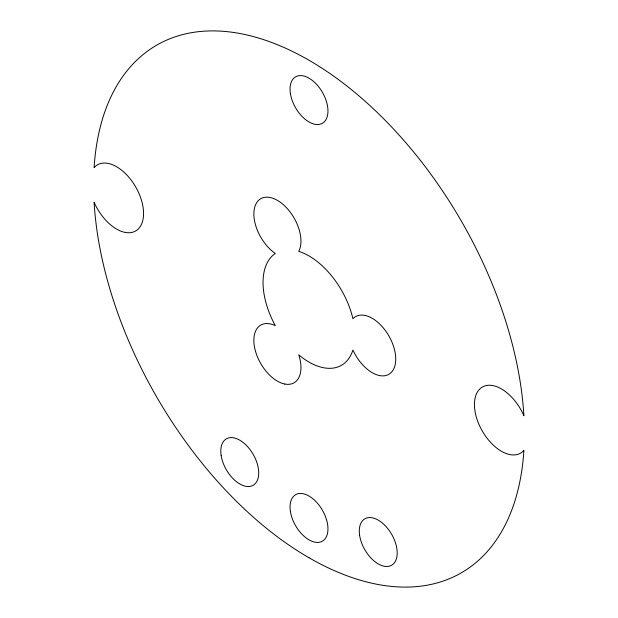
<?xml version="1.0" encoding="UTF-8"?>
<svg xmlns="http://www.w3.org/2000/svg" width="618" height="618" viewBox="0 0 618 618"><rect width="100%" height="100%" fill="white"/><g stroke="black" fill="none" stroke-linecap="round" stroke-linejoin="round"><path stroke-width="0.93" d="M309 557.745A304.643 175.891 60 0 0 523.894 450.375A38.185 22.047 60 0 1 483.639 433.272A38.185 22.047 60 0 1 483.639 386.381A38.185 22.047 60 0 1 523.894 415.76A304.643 175.891 60 0 0 309 60.255A304.643 175.891 60 0 0 94.106 167.625A38.185 22.047 60 0 1 134.361 184.728A38.185 22.047 60 0 1 134.361 231.619A38.185 22.047 60 0 1 94.106 202.24A304.643 175.891 60 0 0 309 557.745M290.383 511.341A26.806 15.481 60 0 0 321.414 541.654A26.806 15.481 60 0 0 315.203 500.835A26.806 15.481 60 0 0 290.383 511.341M359.63 535.412A26.806 15.481 60 0 0 390.661 565.725A26.806 15.481 60 0 0 384.45 524.914A26.806 15.481 60 0 0 359.63 535.412M221.144 455.458A26.806 15.481 60 0 0 252.167 485.771A26.806 15.481 60 0 0 245.956 444.952A26.806 15.481 60 0 0 221.144 455.458M290.383 93.449A26.806 15.481 60 0 0 321.414 123.77A26.806 15.481 60 0 0 315.203 82.951A26.806 15.481 60 0 0 290.383 93.449M284.805 384.041A33.31 19.228 60 0 0 298.764 354.825A64.99 37.52 60 0 0 352.917 349.989A33.31 19.228 60 0 0 387.857 374.832A33.31 19.228 60 0 0 387.857 334.222A33.31 19.228 60 0 0 352.917 318.726A64.99 37.52 60 0 0 298.764 251.356A33.31 19.228 60 0 0 284.805 206.018A33.31 19.228 60 0 0 254.346 208.745A33.31 19.228 60 0 0 275.319 253.457A64.99 37.52 60 0 0 275.319 325.655A33.31 19.228 60 0 0 254.346 346.142A33.31 19.228 60 0 0 284.805 384.041"/></g></svg>
